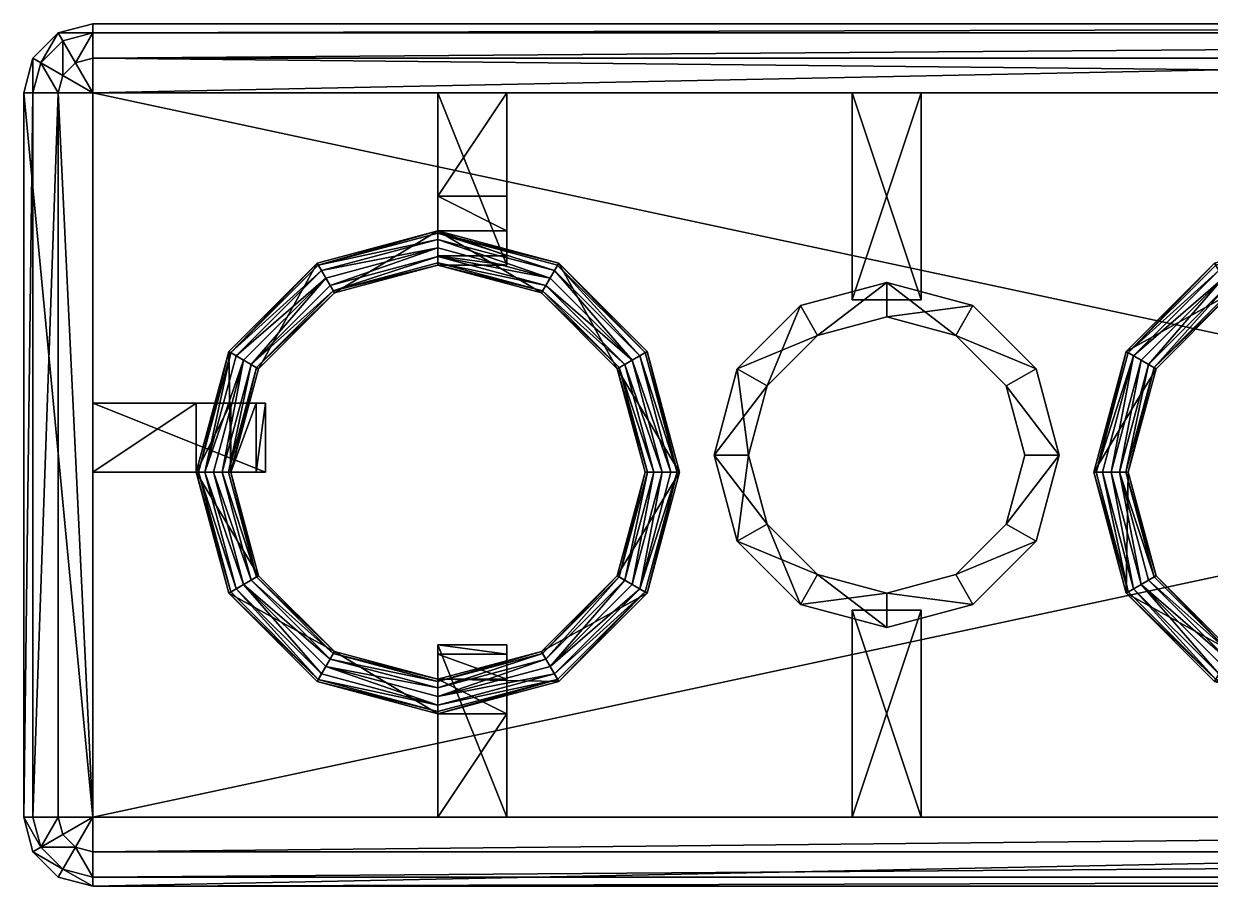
# Model space of a CAD drawing. Header units: metres. Extents: x 0 to 5.1, y 0 to 1.25.
# Drawn here: x 0 to 1.719, y 0 to 1.25 of the extents above; entities that cross this region are included whole.
import ezdxf

# ---------------------------------------------------------------- set-up
doc = ezdxf.new("R2010")
doc.units = ezdxf.units.M
doc.layers.add('block05', color=162, linetype='CONTINUOUS')

msp = doc.modelspace()

# ---------------------------------------------------------------- meshes
at = {"layer": 'block05'}
mesh = msp.add_polyface(dxfattribs=at)
corners = [(0.1, 0.6, 1.4), (0.1, 0.7), (0.1, 0.7, 1.4), (0.35, 0.6, 1.4), (0.35, 0.7, 1.4), (0.25, 0.7), (0.1, 0.6), (0.35, 0.7, 0.1), (0.3, 0.7, 0.013397), (0.25, 0.6), (0.3, 0.6, 1.5), (0.296891, 0.775, 1.5), (0.25, 0.6, 1.5), (0.25, 0.6, 1.725), (0.296891, 0.775, 1.725), (0.318542, 0.7625, 1.75), (0.2625, 0.6, 1.746651), (0.307716, 0.76875, 1.746651), (0.275, 0.6, 1.75), (0.2875, 0.6, 1.746651), (0.329367, 0.75625, 1.746651), (0.296651, 0.6, 1.7375), (0.253349, 0.6, 1.7375), (0.299792, 0.773325, 1.7375), (0.3, 0.6, 1.725), (0.337292, 0.751675, 1.7375), (0, 0.1, 1.4), (0, 1.15), (0, 1.15, 1.4), (0.1, 0.1), (0.1, 1.15), (0.1, 1.25), (0.05, 1.236603), (0.013397, 1.2), (0.1, 1.15, 1.4), (0.013397, 0.1, 1.45), (0.013397, 1.15, 1.45), (0.05, 1.15, 1.486603), (0.1, 1.15, 1.5), (0.1, 0.1, 1.5), (0.1, 1.25, 1.4), (0.05, 1.236603, 1.4), (0.013397, 1.2, 1.4), (0.025, 1.193301, 1.45), (0.075, 1.193301, 1.486603), (0.056699, 1.225, 1.45), (0.1, 1.236603, 1.45), (0.1, 1.2, 1.486603), (0.056699, 1.175, 1.486603)]
mesh.append_faces([[corners[k] for k in face] for face in [(0, 1, 2), (3, 2, 4), (5, 1, 6), (7, 4, 2), (7, 2, 1), (7, 1, 5), (7, 5, 8), (8, 5, 9), (10, 11, 12), (11, 13, 12), (13, 11, 14), (15, 16, 17), (16, 15, 18), (15, 19, 18), (19, 20, 21), (14, 22, 13), (17, 16, 23), (16, 22, 23), (22, 14, 23), (24, 21, 25), (26, 27, 28), (27, 29, 30), (30, 31, 32), (30, 32, 33), (27, 30, 33), (29, 34, 30), (35, 36, 37), (37, 38, 39), (36, 26, 28), (32, 40, 41), (32, 41, 42), (33, 42, 28), (33, 28, 27), (32, 42, 33), (40, 32, 31), (36, 43, 37), (44, 45, 46), (44, 46, 47), (43, 41, 45), (46, 45, 41), (37, 43, 48), (43, 45, 48), (45, 44, 48), (44, 38, 48), (37, 48, 38), (43, 36, 42), (42, 36, 28), (41, 43, 42), (46, 41, 40), (44, 47, 38)]])
mesh = msp.add_polyface(dxfattribs=at)
corners = [(1.3, 1.15, 1.4), (1.3, 1.15), (1.3, 0.85), (1.3, 0.85, 1.4), (1.2, 1.15, 1.4), (1.2, 0.85), (1.2, 0.85, 1.4), (1.8, 1.15, 1.4), (1.8, 1.15), (1.9, 1.15), (1.8, 1), (1.9, 0.9, 1.4), (1.8, 0.9, 1.4), (1.8, 0.9, 0.1), (1.8, 0.95, 0.013397), (1.8, 0.913397, 0.05), (1.9, 0.913397, 0.05), (1.9, 0.95, 0.013397), (1.9, 0.9, 0.1), (1.75, 0.859808, 1.5), (1.9, 0.95, 1.5), (1.725, 0.903109, 1.5), (1.596891, 0.775, 1.5), (1.75, 0.859808, 1.725), (1.9, 0.9, 1.725), (1.629367, 0.75625, 1.746651), (1.7375, 0.881458, 1.75), (1.74375, 0.870633, 1.746651), (1.607716, 0.76875, 1.746651), (1.73125, 0.892284, 1.746651), (1.9, 0.925, 1.75), (1.9, 0.9375, 1.746651), (1.9, 0.95, 1.725), (1.726675, 0.900208, 1.7375), (1.725, 0.903109, 1.725), (1.637292, 0.751675, 1.7375), (1.748325, 0.862708, 1.7375), (1.9, 0.9125, 1.746651), (1.599792, 0.773325, 1.7375), (1.9, 0.946651, 1.7375), (1.35, 0.798205), (1.375, 0.841506), (1.25, 0.875), (1.25, 0.825), (1.375, 0.841506, 1.4), (1.25, 0.825, 1.4), (1.25, 0.875, 1.4), (0.1, 1.15), (5, 1.25), (0.1, 1.25), (0.1, 1.15, 1.4), (5, 1.15, 1.4), (0.1, 1.25, 1.4), (0.1, 1.236603, 1.45), (5, 1.236603, 1.45), (0.1, 1.2, 1.486603), (5, 1.15, 1.5), (0.1, 1.15, 1.5), (5, 1.25, 1.4)]
mesh.append_faces([[corners[k] for k in face] for face in [(0, 1, 2), (0, 2, 3), (4, 1, 0), (3, 2, 5), (1, 5, 2), (3, 6, 4), (3, 4, 0), (7, 8, 9), (9, 8, 10), (11, 12, 7), (13, 12, 11), (10, 13, 14), (7, 12, 13), (14, 13, 15), (7, 13, 8), (13, 10, 8), (15, 16, 14), (14, 17, 10), (18, 15, 13), (19, 20, 21), (19, 21, 22), (19, 23, 24), (25, 26, 27), (26, 28, 29), (27, 26, 30), (26, 29, 30), (29, 31, 30), (32, 33, 34), (23, 35, 36), (35, 27, 36), (27, 37, 36), (23, 36, 24), (34, 33, 38), (33, 29, 38), (31, 29, 39), (29, 33, 39), (33, 32, 39), (21, 34, 22), (34, 21, 32), (32, 21, 20), (40, 41, 42), (40, 42, 43), (44, 45, 46), (46, 42, 44), (44, 42, 41), (47, 48, 49), (47, 50, 51), (48, 52, 49), (53, 54, 55), (55, 56, 57), (58, 53, 52)]])
mesh = msp.add_polyface(dxfattribs=at)
corners = [(3.3, 0.9, 0.1), (3.3, 0.9, 1.4), (3.3, 1.15, 1.4), (3.3, 1.15), (3.3, 1), (3.3, 0.95, 0.013397), (3.3, 0.913397, 0.05), (3.2, 1.15, 1.4), (3.2, 1), (3.2, 0.9, 0.1), (3.2, 0.95, 0.013397), (3.2, 0.913397, 0.05), (3.35, 0.859808, 1.5), (3.503109, 0.775, 1.5), (3.375, 0.903109, 1.5), (3.2, 0.95, 1.5), (3.459808, 0.75, 1.5), (3.375, 0.903109, 1.725), (3.2, 0.95, 1.725), (3.503109, 0.775, 1.725), (3.351675, 0.862708, 1.7375), (3.35625, 0.870633, 1.746651), (3.470633, 0.75625, 1.746651), (3.36875, 0.892284, 1.746651), (3.492284, 0.76875, 1.746651), (3.481458, 0.7625, 1.75), (3.373325, 0.900208, 1.7375), (3.2, 0.9375, 1.746651), (3.2, 0.946651, 1.7375), (3.3625, 0.881458, 1.75), (3.2, 0.9125, 1.746651), (3.2, 0.925, 1.75), (3.2, 0.9, 1.725), (3.35, 0.859808, 1.725), (3.500208, 0.773325, 1.7375), (3.462708, 0.751675, 1.7375), (3.459808, 0.75, 1.725), (3.2, 0.903349, 1.7375), (3.2, 0.9, 1.5), (5, 1.15), (5, 1.25), (0.1, 1.15), (5, 1.15, 1.4), (5, 0.1, 1.5), (0.1, 1.15, 1.5), (5, 1.15, 1.5), (5, 1.25, 1.4), (0.1, 1.25, 1.4), (0.1, 1.2, 1.486603), (5, 1.236603, 1.45), (5, 1.2, 1.486603), (0.1, 1.236603, 1.45)]
mesh.append_faces([[corners[k] for k in face] for face in [(0, 1, 2), (0, 2, 3), (0, 3, 4), (0, 4, 5), (0, 5, 6), (7, 3, 2), (3, 8, 4), (1, 7, 2), (9, 1, 0), (10, 6, 5), (5, 4, 8), (6, 11, 0), (12, 13, 14), (12, 14, 15), (16, 13, 12), (13, 17, 14), (14, 17, 18), (14, 18, 15), (17, 13, 19), (20, 21, 22), (23, 24, 25), (22, 21, 25), (24, 23, 26), (23, 27, 26), (27, 28, 26), (27, 23, 29), (23, 25, 29), (25, 21, 29), (21, 30, 29), (29, 30, 31), (32, 20, 33), (17, 26, 18), (26, 28, 18), (24, 26, 34), (26, 17, 34), (34, 17, 19), (33, 20, 35), (20, 22, 35), (33, 35, 36), (21, 20, 37), (38, 33, 12), (12, 33, 36), (12, 36, 16), (39, 40, 41), (41, 42, 39), (43, 44, 45), (40, 46, 47), (48, 49, 50), (48, 50, 45), (49, 51, 46)]])
mesh = msp.add_polyface(dxfattribs=at)
corners = [(0.35, 0.6, 0.1), (0.35, 0.6, 1.4), (0.35, 0.7, 1.4), (0.1, 0.6, 1.4), (0.1, 0.6), (0.1, 0.7), (0.3, 0.6, 0.013397), (0.25, 0.6), (0.336603, 0.6, 0.05), (0.1, 0.7, 1.4), (0.25, 0.7), (0.336603, 0.7, 0.05), (0.3, 0.7, 0.013397), (0.35, 0.7, 0.1), (0.340192, 0.45, 1.5), (0.296891, 0.425, 1.5), (0.45, 0.340192, 1.5), (0.25, 0.6, 1.5), (0.3, 0.6, 1.5), (0.25, 0.6, 1.725), (0.296891, 0.425, 1.725), (0.425, 0.296891, 1.5), (0.2875, 0.6, 1.746651), (0.296651, 0.6, 1.7375), (0.337292, 0.448325, 1.7375), (0.2625, 0.6, 1.746651), (0.307716, 0.43125, 1.746651), (0.253349, 0.6, 1.7375), (0.275, 0.6, 1.75), (0.329367, 0.44375, 1.746651), (0.43125, 0.307716, 1.746651), (0.318542, 0.4375, 1.75), (0.44375, 0.329367, 1.746651), (0.4375, 0.318542, 1.75), (0.3, 0.6, 1.725), (0.448325, 0.337292, 1.7375), (0.45, 0.340192, 1.725), (0.299792, 0.426675, 1.7375), (0.426675, 0.299792, 1.7375), (0.340192, 0.45, 1.725), (0, 0.1, 1.4), (0, 0.1), (0, 1.15), (0.1, 0.1), (0.1, 0.1, 1.4), (0.1, 1.15, 1.4), (0.013397, 1.15, 1.45), (0.013397, 0.1, 1.45), (0.05, 1.15, 1.486603), (0.1, 0.1, 1.5), (0.05, 0.1, 1.486603)]
mesh.append_faces([[corners[k] for k in face] for face in [(0, 1, 2), (3, 4, 5), (6, 7, 0), (3, 1, 0), (6, 0, 8), (3, 0, 4), (0, 7, 4), (1, 3, 9), (10, 4, 7), (8, 11, 6), (6, 12, 7), (13, 8, 0), (14, 15, 16), (15, 14, 17), (18, 17, 14), (17, 19, 20), (20, 21, 15), (17, 20, 15), (22, 23, 24), (25, 26, 27), (28, 22, 29), (22, 24, 29), (30, 26, 31), (26, 25, 31), (25, 28, 31), (28, 29, 31), (29, 32, 31), (30, 31, 33), (31, 32, 33), (24, 23, 34), (32, 29, 35), (29, 24, 35), (24, 36, 35), (19, 27, 37), (27, 26, 37), (26, 38, 37), (38, 20, 37), (19, 37, 20), (24, 34, 39), (36, 24, 39), (16, 36, 39), (14, 34, 18), (34, 14, 39), (16, 39, 14), (40, 41, 42), (42, 41, 43), (43, 44, 45), (40, 46, 47), (48, 49, 50), (47, 48, 50)]])
mesh = msp.add_polyface(dxfattribs=at)
corners = [(1.75, 0.340192, 1.5), (1.725, 0.296891, 1.5), (1.9, 0.3, 1.5), (1.9, 0.25, 1.5), (1.596891, 0.425, 1.5), (1.640192, 0.45, 1.5), (1.75, 0.340192, 1.725), (1.640192, 0.45, 1.725), (1.73125, 0.307716, 1.746651), (1.9, 0.2625, 1.746651), (1.726675, 0.299792, 1.7375), (1.74375, 0.329367, 1.746651), (1.9, 0.2875, 1.746651), (1.7375, 0.318542, 1.75), (1.607716, 0.43125, 1.746651), (1.629367, 0.44375, 1.746651), (1.748325, 0.337292, 1.7375), (1.618542, 0.4375, 1.75), (1.637292, 0.448325, 1.7375), (1.596891, 0.425, 1.725), (1.725, 0.296891, 1.725), (1.9, 0.296651, 1.7375), (1.9, 0.253349, 1.7375), (1.9, 0.25, 1.725), (1.599792, 0.426675, 1.7375), (1.9, 0.35, 0.1), (1.8, 0.35, 1.4), (1.8, 0.35, 0.1), (1.9, 0.1, 1.4), (1.8, 0.1), (1.8, 0.1, 1.4), (1.9, 0.25), (1.8, 0.25), (1.8, 0.3, 0.013397), (1.8, 0.336603, 0.05), (1.9, 0.3, 0.013397), (1.9, 0.336603, 0.05), (5, 0, 1.4), (0.1, 0), (0.1, 0, 1.4), (0.1, 0.1), (5, 0.1), (0.1, 0.1, 1.4), (5, 0.1, 1.5), (0.1, 0.1, 1.5), (0.1, 1.15, 1.5), (5, 0.05, 1.486603), (0.1, 0.013397, 1.45), (0.1, 0.05, 1.486603), (5, 0.013397, 1.45)]
mesh.append_faces([[corners[k] for k in face] for face in [(0, 1, 2), (2, 1, 3), (1, 0, 4), (4, 0, 5), (2, 6, 0), (0, 6, 7), (0, 7, 5), (8, 9, 10), (11, 12, 13), (9, 8, 13), (8, 10, 14), (11, 15, 16), (15, 11, 17), (11, 13, 17), (13, 8, 17), (8, 14, 17), (16, 15, 18), (6, 16, 7), (16, 18, 7), (19, 10, 20), (11, 16, 21), (16, 6, 21), (20, 10, 22), (10, 9, 22), (20, 22, 23), (14, 10, 24), (10, 19, 24), (1, 4, 19), (1, 19, 20), (3, 20, 23), (1, 20, 3), (25, 26, 27), (28, 29, 30), (28, 30, 26), (29, 31, 32), (27, 26, 30), (27, 30, 29), (27, 29, 32), (27, 32, 33), (27, 33, 34), (35, 34, 33), (33, 32, 31), (34, 36, 27), (37, 38, 39), (40, 38, 41), (41, 42, 40), (43, 44, 45), (46, 47, 48), (48, 44, 43), (47, 49, 39)]])
mesh = msp.add_polyface(dxfattribs=at)
corners = [(1.640192, 0.75, 1.5), (1.55, 0.6, 1.5), (1.6, 0.6, 1.5), (1.596891, 0.775, 1.5), (1.75, 0.859808, 1.5), (1.6, 0.6, 1.725), (1.640192, 0.75, 1.725), (1.75, 0.859808, 1.725), (1.607716, 0.76875, 1.746651), (1.5625, 0.6, 1.746651), (1.553349, 0.6, 1.7375), (1.575, 0.6, 1.75), (1.7375, 0.881458, 1.75), (1.618542, 0.7625, 1.75), (1.5875, 0.6, 1.746651), (1.629367, 0.75625, 1.746651), (1.637292, 0.751675, 1.7375), (1.74375, 0.870633, 1.746651), (1.596891, 0.775, 1.725), (1.55, 0.6, 1.725), (1.596651, 0.6, 1.7375), (1.73125, 0.892284, 1.746651), (1.599792, 0.773325, 1.7375), (1.725, 0.903109, 1.725), (1.423205, 0.725), (1.45, 0.625), (1.5, 0.625), (1.466506, 0.75), (1.35, 0.798205), (1.375, 0.841506), (1.45, 0.625, 1.4), (1.5, 0.625, 1.4), (1.423205, 0.525, 1.4), (1.25, 0.825, 1.4), (1.375, 0.841506, 1.4), (1.35, 0.798205, 1.4), (1.466506, 0.75, 1.4), (1.423205, 0.725, 1.4), (1.25, 0.825), (5, 1.15, 1.4), (0.1, 1.15, 1.4), (0.1, 0.1, 1.4)]
mesh.append_faces([[corners[k] for k in face] for face in [(0, 1, 2), (1, 0, 3), (4, 3, 0), (2, 5, 6), (0, 7, 4), (7, 0, 6), (2, 6, 0), (8, 9, 10), (9, 8, 11), (8, 12, 13), (14, 11, 13), (11, 8, 13), (14, 13, 15), (13, 12, 15), (16, 15, 17), (16, 7, 6), (18, 10, 19), (16, 6, 5), (14, 15, 20), (15, 16, 20), (16, 5, 20), (21, 8, 22), (8, 10, 22), (10, 18, 22), (23, 22, 18), (3, 23, 18), (3, 18, 19), (3, 19, 1), (24, 25, 26), (24, 26, 27), (28, 27, 29), (24, 27, 28), (30, 31, 32), (33, 34, 35), (35, 34, 36), (35, 36, 37), (36, 31, 37), (31, 30, 37), (36, 27, 31), (31, 27, 26), (27, 36, 29), (34, 29, 36), (32, 25, 30), (30, 25, 24), (37, 28, 35), (35, 28, 38), (35, 38, 33), (28, 37, 24), (30, 24, 37), (39, 40, 41)]])
mesh = msp.add_polyface(dxfattribs=at)
corners = [(3.8, 0.4, 1.4), (3.8, 0.4), (3.9, 0.4), (3.9, 0.4, 1.4), (3.65, 0.625), (3.6, 0.625), (3.633494, 0.5), (3.75, 0.451795), (3.725, 0.408494), (3.85, 0.425), (3.85, 0.375), (3.676795, 0.525), (3.75, 0.451795, 1.4), (3.85, 0.375, 1.4), (3.725, 0.408494, 1.4), (3.633494, 0.5, 1.4), (3.65, 0.625, 1.4), (3.6, 0.625, 1.4), (3.676795, 0.525, 1.4), (3.85, 0.425, 1.4), (3.459808, 0.75, 1.5), (3.5, 0.6, 1.5), (3.55, 0.6, 1.5), (3.375, 0.296891, 1.5), (3.503109, 0.425, 1.5), (3.459808, 0.45, 1.5), (3.503109, 0.425, 1.725), (3.55, 0.6, 1.725), (3.492284, 0.43125, 1.746651), (3.3625, 0.318542, 1.75), (3.481458, 0.4375, 1.75), (3.470633, 0.44375, 1.746651), (3.5125, 0.6, 1.746651), (3.525, 0.6, 1.75), (3.546651, 0.6, 1.7375), (3.500208, 0.426675, 1.7375), (3.5375, 0.6, 1.746651), (3.503349, 0.6, 1.7375), (3.5, 0.6, 1.725), (3.462708, 0.448325, 1.7375), (3.35625, 0.329367, 1.746651), (3.351675, 0.337292, 1.7375), (3.459808, 0.45, 1.725), (3.35, 0.340192, 1.725), (5, 1.15, 1.4), (0.1, 0.1, 1.4), (5, 0.1, 1.4)]
mesh.append_faces([[corners[k] for k in face] for face in [(0, 1, 2), (0, 2, 3), (4, 5, 6), (7, 8, 9), (9, 8, 10), (8, 7, 6), (6, 7, 11), (4, 6, 11), (12, 13, 14), (12, 14, 15), (16, 15, 17), (15, 16, 18), (12, 15, 18), (19, 13, 12), (14, 8, 15), (15, 8, 6), (5, 17, 6), (15, 6, 17), (8, 14, 10), (16, 4, 11), (18, 7, 12), (12, 7, 9), (12, 9, 19), (7, 18, 11), (16, 11, 18), (20, 21, 22), (23, 24, 25), (24, 22, 25), (22, 21, 25), (26, 27, 22), (26, 22, 24), (28, 29, 30), (29, 31, 30), (30, 31, 32), (30, 32, 33), (34, 35, 36), (35, 28, 36), (28, 30, 36), (30, 33, 36), (32, 31, 37), (35, 34, 27), (26, 35, 27), (38, 37, 39), (37, 31, 39), (31, 40, 39), (41, 42, 39), (38, 39, 42), (21, 38, 42), (43, 25, 42), (21, 42, 25), (44, 45, 46)]])
mesh = msp.add_polyface(dxfattribs=at)
corners = [(0.6, 1), (0.6, 0.9, 0.1), (0.6, 0.95, 0.013397), (0.6, 1.15, 1.4), (0.6, 0.9, 1.4), (0.6, 0.913397, 0.05), (0.6, 1.15), (0.35, 0.6, 0.1), (0.35, 0.7, 1.4), (0.35, 0.7, 0.1), (0.3, 0.7, 0.013397), (0.336603, 0.7, 0.05), (0.3, 0.6, 0.013397), (0.336603, 0.6, 0.05), (0.6, 0.9, 1.5), (0.6, 0.95, 1.5), (0.45, 0.859808, 1.5), (0.425, 0.903109, 1.5), (0.340192, 0.75, 1.5), (0.296891, 0.775, 1.5), (0.3, 0.6, 1.5), (0.425, 0.903109, 1.725), (0.296891, 0.775, 1.725), (0.6, 0.95, 1.725), (0.6, 0.9125, 1.746651), (0.6, 0.903349, 1.7375), (0.448325, 0.862708, 1.7375), (0.6, 0.925, 1.75), (0.43125, 0.892284, 1.746651), (0.6, 0.9375, 1.746651), (0.426675, 0.900208, 1.7375), (0.318542, 0.7625, 1.75), (0.329367, 0.75625, 1.746651), (0.2875, 0.6, 1.746651), (0.44375, 0.870633, 1.746651), (0.4375, 0.881458, 1.75), (0.307716, 0.76875, 1.746651), (0.45, 0.859808, 1.725), (0.6, 0.9, 1.725), (0.299792, 0.773325, 1.7375), (0.6, 0.946651, 1.7375), (0.296651, 0.6, 1.7375), (0.337292, 0.751675, 1.7375), (0.340192, 0.75, 1.725), (0.3, 0.6, 1.725)]
mesh.append_faces([[corners[k] for k in face] for face in [(0, 1, 2), (3, 4, 1), (2, 1, 5), (3, 1, 6), (1, 0, 6), (7, 8, 9), (9, 10, 11), (12, 11, 10), (11, 13, 9), (14, 15, 16), (16, 15, 17), (18, 19, 20), (19, 18, 17), (16, 17, 18), (15, 21, 17), (17, 21, 22), (17, 22, 19), (21, 15, 23), (24, 25, 26), (27, 28, 29), (28, 30, 29), (31, 32, 33), (27, 24, 34), (24, 26, 34), (26, 32, 34), (28, 27, 35), (27, 34, 35), (34, 32, 35), (32, 31, 35), (28, 35, 36), (35, 31, 36), (37, 26, 38), (26, 25, 38), (23, 30, 21), (21, 30, 39), (30, 28, 39), (28, 36, 39), (21, 39, 22), (29, 30, 40), (30, 23, 40), (41, 32, 42), (32, 26, 42), (26, 37, 42), (42, 37, 43), (44, 42, 43), (20, 44, 43), (18, 37, 16), (16, 37, 38), (16, 38, 14), (37, 18, 43), (20, 43, 18)]])
mesh = msp.add_polyface(dxfattribs=at)
corners = [(0.7, 0.9, 0.1), (0.7, 0.9, 1.4), (0.7, 1.15, 1.4), (0.7, 1.15), (0.7, 1), (0.7, 0.95, 0.013397), (0.7, 0.913397, 0.05), (0.6, 1.15, 1.4), (0.6, 1.15), (0.6, 1), (0.6, 0.9, 1.4), (0.6, 0.9, 0.1), (0.6, 0.913397, 0.05), (0.6, 0.95, 0.013397), (0.6, 0.95, 1.5), (0.6, 0.9, 1.5), (0.75, 0.859808, 1.5), (0.775, 0.903109, 1.5), (0.859808, 0.75, 1.5), (0.903109, 0.775, 1.5), (0.775, 0.903109, 1.725), (0.6, 0.95, 1.725), (0.75625, 0.870633, 1.746651), (0.6, 0.903349, 1.7375), (0.6, 0.9125, 1.746651), (0.76875, 0.892284, 1.746651), (0.881458, 0.7625, 1.75), (0.7625, 0.881458, 1.75), (0.6, 0.925, 1.75), (0.6, 0.9375, 1.746651), (0.75, 0.859808, 1.725), (0.862708, 0.751675, 1.7375), (0.859808, 0.75, 1.725), (0.773325, 0.900208, 1.7375), (0.892284, 0.76875, 1.746651), (0.900208, 0.773325, 1.7375), (0.870633, 0.75625, 1.746651), (0.6, 0.946651, 1.7375), (0.6, 0.9, 1.725), (0.751675, 0.862708, 1.7375)]
mesh.append_faces([[corners[k] for k in face] for face in [(0, 1, 2), (0, 2, 3), (0, 3, 4), (0, 4, 5), (0, 5, 6), (7, 8, 3), (7, 3, 2), (3, 8, 9), (3, 9, 4), (1, 10, 7), (1, 7, 2), (11, 10, 1), (11, 1, 0), (12, 6, 13), (13, 6, 5), (5, 4, 9), (13, 5, 9), (6, 12, 0), (0, 12, 11), (14, 15, 16), (14, 16, 17), (18, 17, 16), (19, 20, 17), (17, 20, 21), (17, 21, 14), (22, 23, 24), (25, 26, 27), (26, 22, 27), (22, 24, 27), (24, 28, 27), (25, 27, 29), (27, 28, 29), (30, 31, 32), (25, 33, 34), (35, 33, 20), (22, 26, 36), (20, 33, 37), (33, 25, 37), (25, 29, 37), (20, 37, 21), (38, 23, 39), (23, 22, 39), (22, 36, 39), (36, 31, 39), (31, 30, 39), (38, 39, 30), (15, 30, 16), (16, 30, 32), (16, 32, 18), (30, 15, 38)]])
mesh = msp.add_polyface(dxfattribs=at)
corners = [(1.2, 1.15, 1.4), (1.2, 1.15), (1.3, 1.15), (1.2, 0.85, 1.4), (1.2, 0.85), (1.3, 0.85, 1.4), (1.15, 0.798205), (1.125, 0.841506), (1.076795, 0.725), (1.033494, 0.75), (1, 0.625), (1.05, 0.625), (1.25, 0.875), (1.25, 0.825), (1.15, 0.798205, 1.4), (1.076795, 0.725, 1.4), (1.033494, 0.75, 1.4), (1.125, 0.841506, 1.4), (1.25, 0.875, 1.4), (1.25, 0.825, 1.4), (1.05, 0.625, 1.4), (1, 0.625, 1.4), (0.859808, 0.75, 1.5), (0.95, 0.6, 1.5), (0.903109, 0.775, 1.5), (0.775, 0.903109, 1.5), (0.95, 0.6, 1.725), (0.903109, 0.775, 1.725), (0.775, 0.903109, 1.725), (0.900208, 0.773325, 1.7375), (0.946651, 0.6, 1.7375), (0.881458, 0.7625, 1.75), (0.76875, 0.892284, 1.746651), (0.892284, 0.76875, 1.746651), (0.773325, 0.900208, 1.7375), (0.9375, 0.6, 1.746651), (0.925, 0.6, 1.75), (0.859808, 0.75, 1.725), (0.862708, 0.751675, 1.7375), (0.903349, 0.6, 1.7375), (0.9125, 0.6, 1.746651), (0.870633, 0.75625, 1.746651), (0.9, 0.6, 1.725), (0.9, 0.6, 1.5)]
mesh.append_faces([[corners[k] for k in face] for face in [(0, 1, 2), (3, 4, 1), (3, 1, 0), (5, 4, 3), (2, 1, 4), (6, 7, 8), (8, 7, 9), (8, 9, 10), (8, 10, 11), (7, 6, 12), (12, 6, 13), (14, 15, 16), (14, 16, 17), (14, 17, 18), (14, 18, 19), (16, 15, 20), (16, 20, 21), (16, 9, 17), (17, 9, 7), (12, 18, 7), (17, 7, 18), (9, 16, 10), (21, 10, 16), (19, 6, 14), (14, 6, 8), (15, 11, 20), (11, 15, 8), (14, 8, 15), (6, 19, 13), (22, 23, 24), (22, 24, 25), (23, 26, 27), (28, 24, 27), (23, 27, 24), (29, 27, 30), (31, 32, 33), (34, 29, 33), (29, 30, 33), (30, 27, 26), (31, 33, 35), (33, 30, 35), (31, 35, 36), (37, 38, 39), (38, 40, 39), (31, 36, 41), (36, 40, 41), (40, 38, 41), (27, 29, 28), (37, 39, 42), (22, 42, 43), (42, 22, 37)]])
mesh = msp.add_polyface(dxfattribs=at)
corners = [(1.2, 0.1, 1.4), (1.2, 0.1), (1.2, 0.4), (1.2, 0.4, 1.4), (1.076795, 0.525), (1.033494, 0.5), (1.15, 0.451795), (1.125, 0.408494), (1.25, 0.425), (1.25, 0.375), (1.05, 0.625), (1, 0.625), (1.15, 0.451795, 1.4), (1.125, 0.408494, 1.4), (1.076795, 0.525, 1.4), (1.033494, 0.5, 1.4), (1, 0.625, 1.4), (1.05, 0.625, 1.4), (1.25, 0.375, 1.4), (1.25, 0.425, 1.4), (0.859808, 0.75, 1.5), (0.9, 0.6, 1.5), (0.95, 0.6, 1.5), (0.75, 0.340192, 1.5), (0.903109, 0.425, 1.5), (0.859808, 0.45, 1.5), (0.903109, 0.425, 1.725), (0.95, 0.6, 1.725), (0.775, 0.296891, 1.725), (0.76875, 0.307716, 1.746651), (0.892284, 0.43125, 1.746651), (0.900208, 0.426675, 1.7375), (0.7625, 0.318542, 1.75), (0.881458, 0.4375, 1.75), (0.870633, 0.44375, 1.746651), (0.9125, 0.6, 1.746651), (0.946651, 0.6, 1.7375), (0.9375, 0.6, 1.746651), (0.925, 0.6, 1.75), (0.903349, 0.6, 1.7375), (0.9, 0.6, 1.725), (0.862708, 0.448325, 1.7375), (0.859808, 0.45, 1.725)]
mesh.append_faces([[corners[k] for k in face] for face in [(0, 1, 2), (0, 2, 3), (4, 5, 6), (6, 5, 7), (8, 7, 9), (6, 7, 8), (5, 4, 10), (5, 10, 11), (12, 13, 14), (14, 13, 15), (14, 15, 16), (14, 16, 17), (13, 12, 18), (19, 18, 12), (18, 9, 13), (13, 9, 7), (15, 5, 16), (16, 5, 11), (5, 15, 7), (13, 7, 15), (17, 10, 4), (14, 6, 12), (12, 6, 8), (12, 8, 19), (6, 14, 4), (17, 4, 14), (20, 21, 22), (23, 24, 25), (24, 22, 25), (22, 21, 25), (26, 27, 22), (24, 28, 26), (24, 26, 22), (29, 30, 31), (30, 32, 33), (32, 34, 33), (33, 34, 35), (31, 30, 36), (30, 37, 36), (37, 30, 38), (30, 33, 38), (33, 35, 38), (35, 34, 39), (28, 31, 26), (31, 36, 26), (36, 27, 26), (40, 39, 41), (39, 34, 41), (40, 41, 42), (21, 40, 42), (21, 42, 25)]])
mesh = msp.add_polyface(dxfattribs=at)
corners = [(1.6, 0.6, 1.5), (1.55, 0.6, 1.5), (1.596891, 0.425, 1.5), (1.640192, 0.45, 1.5), (1.6, 0.6, 1.725), (1.640192, 0.45, 1.725), (1.5875, 0.6, 1.746651), (1.629367, 0.44375, 1.746651), (1.618542, 0.4375, 1.75), (1.637292, 0.448325, 1.7375), (1.575, 0.6, 1.75), (1.607716, 0.43125, 1.746651), (1.5625, 0.6, 1.746651), (1.596651, 0.6, 1.7375), (1.55, 0.6, 1.725), (1.553349, 0.6, 1.7375), (1.599792, 0.426675, 1.7375), (1.596891, 0.425, 1.725), (1.3, 0.4, 1.4), (1.3, 0.4), (1.3, 0.1), (1.3, 0.1, 1.4), (1.2, 0.4, 1.4), (1.2, 0.4), (1.2, 0.1), (1.2, 0.1, 1.4), (1.25, 0.425), (1.25, 0.375), (1.375, 0.408494), (1.466506, 0.5), (1.35, 0.451795), (1.423205, 0.525), (1.5, 0.625), (1.45, 0.625), (1.423205, 0.525, 1.4), (1.5, 0.625, 1.4), (1.466506, 0.5, 1.4), (1.35, 0.451795, 1.4), (1.375, 0.408494, 1.4), (1.25, 0.425, 1.4), (1.25, 0.375, 1.4)]
mesh.append_faces([[corners[k] for k in face] for face in [(0, 1, 2), (0, 2, 3), (3, 4, 0), (4, 3, 5), (6, 7, 8), (7, 6, 9), (6, 8, 10), (8, 11, 10), (11, 12, 10), (5, 9, 13), (9, 6, 13), (5, 13, 4), (14, 15, 16), (15, 12, 16), (12, 11, 16), (14, 16, 17), (17, 2, 1), (17, 1, 14), (18, 19, 20), (18, 20, 21), (22, 23, 19), (22, 19, 18), (21, 20, 24), (21, 24, 25), (19, 23, 24), (19, 24, 20), (21, 25, 22), (21, 22, 18), (26, 27, 28), (29, 30, 28), (26, 28, 30), (30, 29, 31), (29, 32, 31), (32, 33, 31), (34, 35, 36), (37, 38, 39), (39, 38, 40), (38, 37, 36), (34, 36, 37), (36, 29, 38), (38, 29, 28), (27, 40, 28), (38, 28, 40), (29, 36, 32), (35, 32, 36), (39, 30, 37), (37, 30, 31), (33, 34, 31), (37, 31, 34), (30, 39, 26)]])
mesh = msp.add_polyface(dxfattribs=at)
corners = [(3.3, 0.3, 0.013397), (3.3, 0.25), (3.3, 0.35, 0.1), (3.3, 0.1, 1.4), (3.3, 0.35, 1.4), (3.3, 0.336603, 0.05), (3.3, 0.1), (3.2, 0.35, 1.4), (3.2, 0.1), (3.2, 0.336603, 0.05), (3.2, 0.3, 0.013397), (3.2, 0.35, 0.1), (3.8, 0.1, 1.4), (3.8, 0.1), (3.8, 0.4), (3.8, 0.4, 1.4), (3.9, 0.1, 1.4), (3.9, 0.4), (3.85, 0.375, 1.4), (3.85, 0.375), (3.725, 0.408494, 1.4), (3.2, 0.3, 1.5), (3.2, 0.25, 1.5), (3.375, 0.296891, 1.5), (3.35, 0.340192, 1.5), (3.459808, 0.45, 1.5), (3.375, 0.296891, 1.725), (3.503109, 0.425, 1.725), (3.503109, 0.425, 1.5), (3.2, 0.25, 1.725), (3.36875, 0.307716, 1.746651), (3.373325, 0.299792, 1.7375), (3.2, 0.2625, 1.746651), (3.3625, 0.318542, 1.75), (3.2, 0.275, 1.75), (3.35625, 0.329367, 1.746651), (3.492284, 0.43125, 1.746651), (3.2, 0.2875, 1.746651), (3.351675, 0.337292, 1.7375), (3.470633, 0.44375, 1.746651), (3.500208, 0.426675, 1.7375), (3.459808, 0.45, 1.725), (3.35, 0.340192, 1.725), (3.2, 0.253349, 1.7375), (3.2, 0.296651, 1.7375), (3.462708, 0.448325, 1.7375), (3.2, 0.3, 1.725), (5, 0, 1.4), (5, 0), (0.1, 0), (5, 0.1), (5, 0.1, 1.4), (0.1, 0.1, 1.4), (5, 0.013397, 1.45), (0.1, 0.013397, 1.45), (5, 0.05, 1.486603), (0.1, 0.05, 1.486603), (5, 0.1, 1.5), (0.1, 0, 1.4)]
mesh.append_faces([[corners[k] for k in face] for face in [(0, 1, 2), (3, 4, 2), (0, 2, 5), (3, 2, 6), (2, 1, 6), (2, 4, 7), (3, 6, 8), (3, 7, 4), (8, 6, 1), (5, 9, 0), (0, 10, 1), (11, 5, 2), (12, 13, 14), (12, 14, 15), (16, 13, 12), (17, 14, 13), (16, 12, 15), (18, 19, 20), (21, 22, 23), (21, 23, 24), (24, 23, 25), (22, 26, 23), (23, 26, 27), (23, 27, 28), (26, 22, 29), (30, 31, 32), (30, 32, 33), (32, 34, 33), (34, 35, 33), (30, 33, 36), (35, 37, 38), (33, 35, 39), (31, 30, 40), (30, 36, 40), (41, 38, 42), (26, 31, 27), (31, 40, 27), (31, 26, 29), (32, 31, 43), (31, 29, 43), (42, 38, 44), (35, 38, 45), (25, 42, 24), (24, 42, 46), (47, 48, 49), (50, 49, 48), (50, 51, 52), (53, 54, 55), (55, 56, 57), (58, 53, 47)]])
mesh = msp.add_polyface(dxfattribs=at)
corners = [(0.7, 0.3, 0.013397), (0.7, 0.25), (0.7, 0.35, 0.1), (0.7, 0.1, 1.4), (0.7, 0.35, 1.4), (0.7, 0.336603, 0.05), (0.7, 0.1), (0.6, 0.35, 1.4), (0.6, 0.35, 0.1), (0.6, 0.1), (0.6, 0.1, 1.4), (0.6, 0.25), (0.6, 0.3, 0.013397), (0.6, 0.336603, 0.05), (0.6, 0.3, 1.5), (0.775, 0.296891, 1.5), (0.75, 0.340192, 1.5), (0.903109, 0.425, 1.5), (0.6, 0.25, 1.5), (0.775, 0.296891, 1.725), (0.6, 0.25, 1.725), (0.6, 0.275, 1.75), (0.6, 0.2875, 1.746651), (0.75625, 0.329367, 1.746651), (0.76875, 0.307716, 1.746651), (0.6, 0.2625, 1.746651), (0.773325, 0.299792, 1.7375), (0.7625, 0.318542, 1.75), (0.892284, 0.43125, 1.746651), (0.751675, 0.337292, 1.7375), (0.870633, 0.44375, 1.746651), (0.900208, 0.426675, 1.7375), (0.859808, 0.45, 1.725), (0.75, 0.340192, 1.725), (0.6, 0.253349, 1.7375), (0.6, 0.296651, 1.7375), (0.6, 0.3, 1.725), (0.862708, 0.448325, 1.7375), (0.859808, 0.45, 1.5)]
mesh.append_faces([[corners[k] for k in face] for face in [(0, 1, 2), (3, 4, 2), (0, 2, 5), (3, 2, 6), (2, 1, 6), (2, 4, 7), (2, 7, 8), (3, 6, 9), (3, 9, 10), (3, 10, 7), (3, 7, 4), (9, 6, 1), (9, 1, 11), (8, 12, 13), (5, 13, 0), (0, 13, 12), (12, 11, 1), (0, 12, 1), (13, 5, 8), (8, 5, 2), (14, 15, 16), (16, 15, 17), (15, 14, 18), (15, 19, 17), (19, 15, 20), (18, 20, 15), (21, 22, 23), (21, 24, 25), (24, 26, 25), (24, 21, 27), (21, 23, 27), (24, 27, 28), (23, 22, 29), (27, 23, 30), (19, 26, 31), (26, 24, 31), (32, 29, 33), (26, 19, 20), (25, 26, 34), (26, 20, 34), (33, 29, 35), (29, 22, 35), (33, 35, 36), (30, 23, 37), (23, 29, 37), (29, 32, 37), (38, 33, 16), (16, 33, 36), (16, 36, 14), (33, 38, 32)]])
mesh = msp.add_polyface(dxfattribs=at)
corners = [(0.6, 0.35, 0.1), (0.6, 0.35, 1.4), (0.6, 0.1, 1.4), (0.6, 0.1), (0.6, 0.25), (0.6, 0.3, 0.013397), (0.45, 0.340192, 1.5), (0.296891, 0.425, 1.5), (0.425, 0.296891, 1.5), (0.6, 0.25, 1.5), (0.6, 0.3, 1.5), (0.425, 0.296891, 1.725), (0.6, 0.25, 1.725), (0.296891, 0.425, 1.725), (0.43125, 0.307716, 1.746651), (0.426675, 0.299792, 1.7375), (0.307716, 0.43125, 1.746651), (0.44375, 0.329367, 1.746651), (0.6, 0.2875, 1.746651), (0.4375, 0.318542, 1.75), (0.6, 0.275, 1.75), (0.6, 0.2625, 1.746651), (0.448325, 0.337292, 1.7375), (0.45, 0.340192, 1.725), (0.6, 0.3, 1.725), (0.6, 0.253349, 1.7375), (0.6, 0.296651, 1.7375), (0.1, 0.1), (0, 0.1), (0.013397, 0.05), (0.05, 0.013397), (0.1, 0), (0.013397, 0.05, 1.4), (0.05, 0.013397, 1.4), (0.1, 0, 1.4), (0, 0.1, 1.4), (0.056699, 0.075, 1.486603), (0.05, 0.1, 1.486603), (0.1, 0.1, 1.5), (0.056699, 0.025, 1.45), (0.075, 0.056699, 1.486603), (0.1, 0.013397, 1.45), (0.1, 0.05, 1.486603), (0.025, 0.056699, 1.45), (0.013397, 0.1, 1.45)]
mesh.append_faces([[corners[k] for k in face] for face in [(0, 1, 2), (0, 2, 3), (0, 3, 4), (0, 4, 5), (6, 7, 8), (6, 8, 9), (6, 9, 10), (8, 11, 9), (9, 11, 12), (11, 8, 13), (14, 15, 16), (17, 18, 19), (18, 20, 19), (15, 14, 21), (14, 19, 21), (19, 20, 21), (22, 23, 24), (13, 15, 11), (11, 15, 25), (15, 21, 25), (11, 25, 12), (18, 17, 26), (17, 22, 26), (22, 24, 26), (10, 23, 6), (23, 10, 24), (27, 28, 29), (27, 29, 30), (27, 30, 31), (29, 32, 30), (30, 32, 33), (33, 34, 31), (30, 33, 31), (32, 29, 35), (35, 29, 28), (36, 37, 38), (39, 40, 41), (40, 38, 42), (39, 41, 34), (38, 40, 36), (37, 36, 43), (36, 40, 43), (40, 39, 43), (39, 32, 43), (43, 32, 35), (43, 35, 44), (37, 43, 44), (41, 40, 42), (32, 39, 33), (39, 34, 33)]])

doc.saveas('drawing.dxf')
